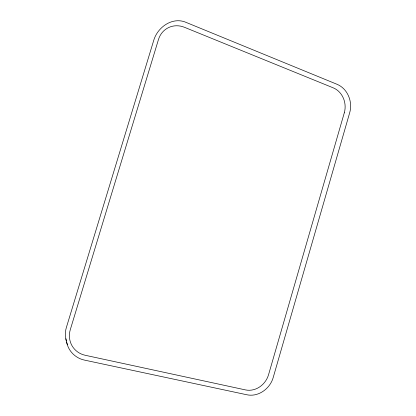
<?xml version="1.0" encoding="UTF-8"?>
<svg xmlns="http://www.w3.org/2000/svg" width="416" height="416" viewBox="0 0 416 416"><rect width="100%" height="100%" fill="white"/><g stroke="black" fill="none" stroke-linecap="round" stroke-linejoin="round"><path stroke-width="0.62" d="M67.35 344.77C69.737 352.513 76.596 358.493 84.495 360.105L246.906 394.779C258.57 397.27 270.26 388.435 273.26 377.322L349.664 112.835C352.919 101.993 347.792 88.738 337.054 84.302L186.54 22.584C173.072 16.375 158.064 26.697 153.925 39.749L66.435 327.278C64.558 333.013 65.541 339.154 67.35 344.77L66.732 342.363M65.832 338.744L66.435 341.099M344.297 112.824L268.57 374.655A20.16 17.997 -59.8 0 1 245.445 389.901L85.29 355.295A22.469 20.935 -34.7 0 1 70.335 329.519L158.491 39.473A21.934 20.186 60.7 0 1 184.47 27.295L333.211 87.833A19.677 17.446 83.4 0 1 344.297 112.824"/></g></svg>
